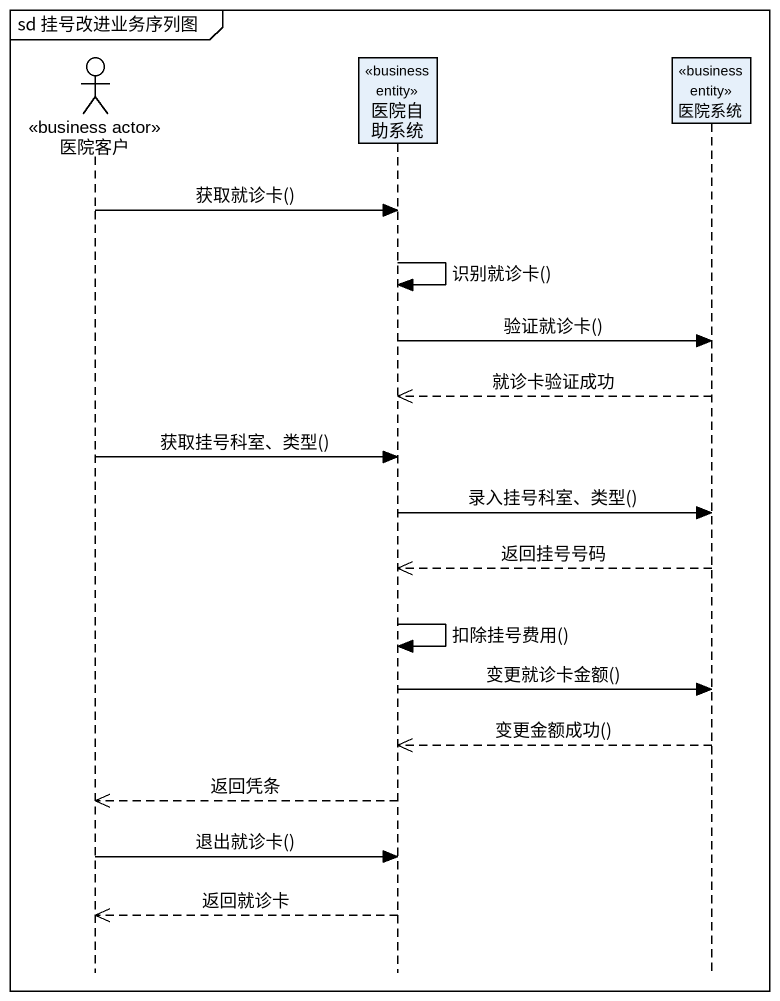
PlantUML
@startuml
mainframe sd 挂号改进业务序列图
hide footbox
actor 医院客户 <<business actor>>
participant 医院自助系统 <<business entity>>
participant 医院系统 <<business entity>>

医院客户 -> 医院自助系统 : 获取就诊卡()
医院自助系统 -> 医院自助系统 : 识别就诊卡()
医院自助系统 -> 医院系统 : 验证就诊卡()
医院系统 -->> 医院自助系统 : 就诊卡验证成功
医院客户 -> 医院自助系统 : 获取挂号科室、类型()
医院自助系统 -> 医院系统 : 录入挂号科室、类型()
医院系统 -->> 医院自助系统 : 返回挂号号码
医院自助系统 -> 医院自助系统 : 扣除挂号费用()
医院自助系统 -> 医院系统 : 变更就诊卡金额()
医院系统 -->> 医院自助系统 : 变更金额成功()
医院自助系统 -->> 医院客户 : 返回凭条
医院客户 -> 医院自助系统 : 退出就诊卡()
医院自助系统 -->> 医院客户 : 返回就诊卡
@enduml
